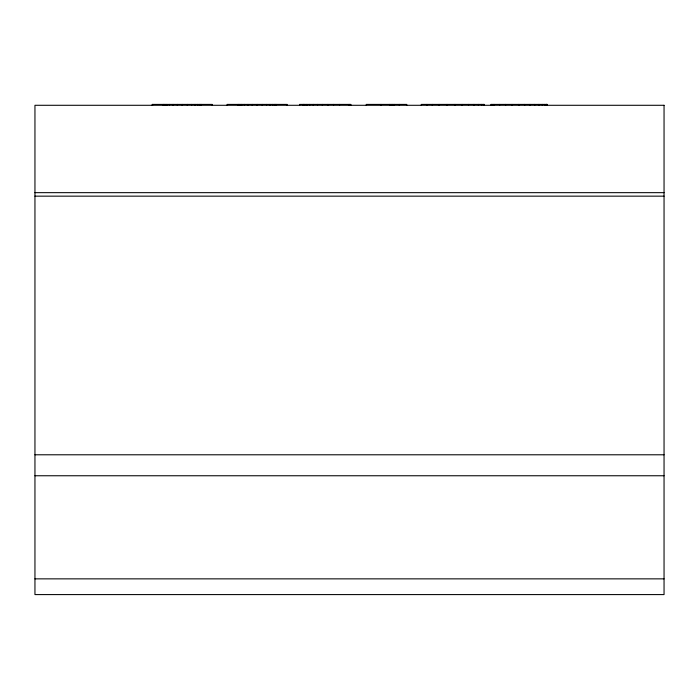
<?xml version="1.0" encoding="UTF-8"?>
<svg xmlns="http://www.w3.org/2000/svg" width="699" height="699" viewBox="0 0 699 699"><rect width="100%" height="100%" fill="white"/><g stroke="black" fill="none" stroke-linecap="round" stroke-linejoin="round"><path stroke-width="1.05" d="M34.95 192.662L664.05 192.662M34.95 196.157L664.05 196.157M34.95 454.787L664.05 454.787M34.95 475.757L664.05 475.757M34.95 578.859L664.05 578.859M547.369 105.287L547.369 104.413L490.847 104.413L490.847 105.287M546.758 104.413L546.758 105.287M546.592 104.413L546.592 105.287M546.4 104.413L546.4 105.287M546.26 104.413L546.26 105.287M544.792 104.413L544.792 105.287M542.328 104.413L542.328 105.287M538.885 104.413L538.885 105.287M534.683 104.413L534.683 105.287M529.929 104.413L529.929 105.287M524.643 104.413L524.643 105.287M518.798 104.413L518.798 105.287M512.018 104.413L512.018 105.287M505.604 104.413L505.604 105.287M499.619 104.413L499.619 105.287M494.088 104.413L494.088 105.287M491.843 104.413L491.843 105.287M484.32 105.287L484.32 104.413L421.27 104.413L421.27 105.287M483.656 104.413L483.656 105.287M481.672 104.413L481.672 105.287M478.413 104.413L478.413 105.287M473.939 104.413L473.939 105.287M468.513 104.413L468.513 105.287M462.17 104.413L462.17 105.287M454.962 104.413L454.962 105.287M446.941 104.413L446.941 105.287M439.094 104.413L439.094 105.287M432.323 104.413L432.323 105.287M426.827 104.413L426.827 105.287M406.766 105.287L406.766 104.413L366.259 104.413L366.259 105.287M399.347 104.413L399.347 105.287M394.184 104.413L394.184 105.287M392.384 104.413L392.384 105.287M391.021 104.413L391.021 105.287M389.64 104.413L389.64 105.287M380.99 104.413L380.99 105.287M350.915 105.287L350.915 104.413L299.635 104.413L299.635 105.287M349.185 104.413L349.185 105.287M339.557 104.413L339.557 105.287M333.554 104.413L333.554 105.287M327.875 104.413L327.875 105.287M322.379 104.413L322.379 105.287M317.521 104.413L317.521 105.287M313.292 104.413L313.292 105.287M309.683 104.413L309.683 105.287M306.8 104.413L306.8 105.287M304.747 104.413L304.747 105.287M303.506 104.413L303.506 105.287M303.095 104.413L303.095 105.287M287.193 105.287L287.193 104.413L227.105 104.413L227.105 105.287M276.149 104.413L276.149 105.287M275.423 104.413L275.423 105.287M274.349 104.413L274.349 105.287M272.575 104.413L272.575 105.287M269.945 104.413L269.945 105.287M266.529 104.413L266.529 105.287M262.274 104.413L262.274 105.287M257.18 104.413L257.18 105.287M252.287 104.413L252.287 105.287M247.97 104.413L247.97 105.287M244.405 104.413L244.405 105.287M241.723 104.413L241.723 105.287M239.984 104.413L239.984 105.287M238.909 104.413L238.909 105.287M238.149 104.413L238.149 105.287M212.26 105.287L212.26 104.413L152.172 104.413L152.172 105.287M201.216 104.413L201.216 105.287M200.491 104.413L200.491 105.287M199.416 104.413L199.416 105.287M197.642 104.413L197.642 105.287M195.012 104.413L195.012 105.287M191.596 104.413L191.596 105.287M187.341 104.413L187.341 105.287M182.247 104.413L182.247 105.287M177.354 104.413L177.354 105.287M173.037 104.413L173.037 105.287M169.473 104.413L169.473 105.287M166.79 104.413L166.79 105.287M165.051 104.413L165.051 105.287M163.977 104.413L163.977 105.287M163.217 104.413L163.217 105.287M152.609 104.413L152.609 105.287M664.05 105.287L34.95 105.287L34.95 594.587L664.05 594.587L664.05 105.287"/></g></svg>
